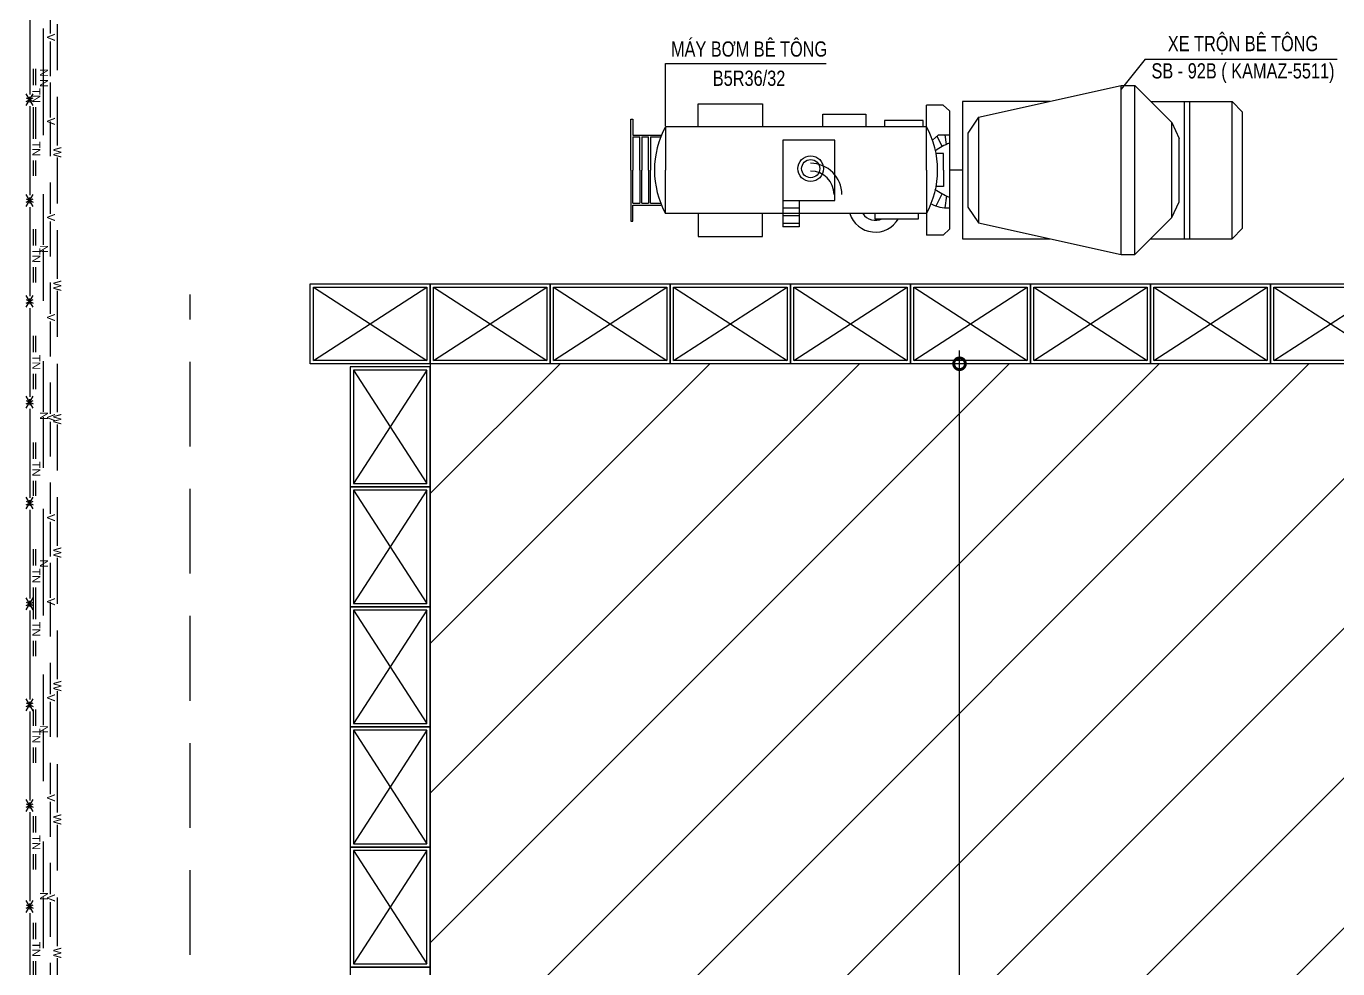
# Model space of a CAD drawing. Extents: x 122166 to 123167, y -5853 to -5259.
# Drawn here: x 122371.6 to 122568.2, y -5515.4 to -5374.1 of the extents above; entities that cross this region are included whole.
import ezdxf

# ---------------------------------------------------------------- set-up
doc = ezdxf.new("R2010")
doc.units = 0
for name, pattern in [('DASHDOTX2', [2, 1, -0.5, 0, -0.5]), ('DASHED2', [0.375, 0.25, -0.125]), ('HIDDEN', [9.525, 6.35, -3.175])]:
    doc.linetypes.add(name, pattern=pattern)
doc.layers.get('0').update_dxf_attribs({"linetype": 'CONTINUOUS'})
for name, color, linetype in [('02', 3, 'CONTINUOUS'), ('coffa', 6, 'CONTINUOUS'), ('GHITEXT', 4, 'CONTINUOUS'), ('Layer1', 4, 'DASHED2'), ('LAYER3', 6, 'CONTINUOUS'), ('Layer4', 2, 'DASHDOTX2'), ('text', 4, 'CONTINUOUS'), ('THE', 8, 'CONTINUOUS'), ('TUONG', 7, 'CONTINUOUS'), ('tuong-cot', 6, 'CONTINUOUS')]:
    doc.layers.add(name, color=color, linetype=linetype)
doc.styles.add('GHITEXT', font='VTIMESN.TTF', dxfattribs={"width": 0.8})
doc.styles.get("Standard").update_dxf_attribs({"font": 'VTIMESN.TTF'})

# ---------------------------------------------------------------- blocks, each defined once
blk = doc.blocks.new('_DotSmall')
at = {"layer": 'THE', "color": 0, "const_width": 0.5}
blk.add_lwpolyline([(-0.0625, 0, 1), (0.0625, 0, 1)], format="xyb", close=True, dxfattribs=at)

msp = doc.modelspace()

# ---------------------------------------------------------------- linework, layer by layer
for p, q in [((122467.404, -5379.7), (122491.508, -5379.7)), ((122467.404, -5389.032), (122467.404, -5379.7)), ((122414.638, -5424.22), (122431.638, -5413.22)), ((122414.638, -5413.22), (122431.638, -5424.22)), ((122432.638, -5424.22), (122449.638, -5413.22)), ((122432.638, -5413.22), (122449.638, -5424.22)), ((122450.638, -5424.22), (122467.638, -5413.22)), ((122468.638, -5424.22), (122485.638, -5413.22)), ((122468.638, -5413.22), (122485.638, -5424.22)), ((122486.638, -5413.22), (122503.638, -5424.22)), ((122486.638, -5424.22), (122503.638, -5413.22)), ((122504.638, -5424.22), (122521.638, -5413.22)), ((122504.638, -5413.22), (122521.638, -5424.22)), ((122522.638, -5424.22), (122539.638, -5413.22)), ((122522.638, -5413.22), (122539.638, -5424.22)), ((122540.638, -5424.22), (122557.638, -5413.22)), ((122558.638, -5424.22), (122575.638, -5413.22)), ((122558.638, -5413.22), (122575.638, -5424.22)), ((122431.638, -5425.656), (122420.638, -5442.656)), ((122420.638, -5425.656), (122431.638, -5442.656)), ((122431.638, -5443.656), (122420.638, -5460.656)), ((122420.638, -5443.656), (122431.638, -5460.656)), ((122420.638, -5461.656), (122431.638, -5478.656)), ((122431.638, -5461.656), (122420.638, -5478.656)), ((122420.638, -5479.656), (122431.638, -5496.656)), ((122431.638, -5479.656), (122420.638, -5496.656)), ((122420.638, -5497.656), (122431.638, -5514.656)), ((122431.638, -5497.656), (122420.638, -5514.656))]:
    msp.add_line(p, q)
for points in [[(122414.138, -5412.72), (122432.138, -5412.72), (122432.138, -5424.72), (122414.138, -5424.72)], [(122432.138, -5412.72), (122450.138, -5412.72), (122450.138, -5424.72), (122432.138, -5424.72)], [(122450.138, -5412.72), (122468.138, -5412.72), (122468.138, -5424.72), (122450.138, -5424.72)], [(122468.138, -5412.72), (122486.138, -5412.72), (122486.138, -5424.72), (122468.138, -5424.72)], [(122486.138, -5412.72), (122504.138, -5412.72), (122504.138, -5424.72), (122486.138, -5424.72)], [(122504.138, -5412.72), (122522.138, -5412.72), (122522.138, -5424.72), (122504.138, -5424.72)], [(122522.138, -5412.72), (122540.138, -5412.72), (122540.138, -5424.72), (122522.138, -5424.72)], [(122540.138, -5412.72), (122558.138, -5412.72), (122558.138, -5424.72), (122540.138, -5424.72)], [(122558.138, -5412.72), (122576.138, -5412.72), (122576.138, -5424.72), (122558.138, -5424.72)], [(122414.638, -5413.22), (122431.638, -5413.22), (122431.638, -5424.22), (122414.638, -5424.22)], [(122432.638, -5413.22), (122449.638, -5413.22), (122449.638, -5424.22), (122432.638, -5424.22)], [(122450.638, -5413.22), (122467.638, -5413.22), (122467.638, -5424.22), (122450.638, -5424.22)], [(122468.638, -5413.22), (122485.638, -5413.22), (122485.638, -5424.22), (122468.638, -5424.22)], [(122486.638, -5413.22), (122503.638, -5413.22), (122503.638, -5424.22), (122486.638, -5424.22)], [(122504.638, -5413.22), (122521.638, -5413.22), (122521.638, -5424.22), (122504.638, -5424.22)], [(122522.638, -5413.22), (122539.638, -5413.22), (122539.638, -5424.22), (122522.638, -5424.22)], [(122540.638, -5413.22), (122557.638, -5413.22), (122557.638, -5424.22), (122540.638, -5424.22)], [(122558.638, -5413.22), (122575.638, -5413.22), (122575.638, -5424.22), (122558.638, -5424.22)], [(122420.138, -5425.156), (122420.138, -5443.156), (122432.138, -5443.156), (122432.138, -5425.156)], [(122420.638, -5425.656), (122420.638, -5442.656), (122431.638, -5442.656), (122431.638, -5425.656)], [(122420.138, -5443.156), (122420.138, -5461.156), (122432.138, -5461.156), (122432.138, -5443.156)], [(122420.638, -5443.656), (122420.638, -5460.656), (122431.638, -5460.656), (122431.638, -5443.656)], [(122420.138, -5461.156), (122420.138, -5479.156), (122432.138, -5479.156), (122432.138, -5461.156)], [(122420.638, -5461.656), (122420.638, -5478.656), (122431.638, -5478.656), (122431.638, -5461.656)], [(122420.138, -5479.156), (122420.138, -5497.156), (122432.138, -5497.156), (122432.138, -5479.156)], [(122420.638, -5479.656), (122420.638, -5496.656), (122431.638, -5496.656), (122431.638, -5479.656)], [(122420.138, -5497.156), (122420.138, -5515.156), (122432.138, -5515.156), (122432.138, -5497.156)], [(122420.638, -5497.656), (122420.638, -5514.656), (122431.638, -5514.656), (122431.638, -5497.656)], [(122420.138, -5515.156), (122420.138, -5533.156), (122432.138, -5533.156), (122432.138, -5515.156)]]:
    msp.add_lwpolyline(points, close=True)
at = {"layer": 'coffa', "color": 7, "linetype": 'Continuous'}
for p, q in [((122450.638, -5413.22), (122467.638, -5424.22)), ((122540.638, -5413.22), (122557.638, -5424.22)), ((122432.138, -5424.72), (122432.138, -5652.721)), ((123081.339, -5424.72), (122432.138, -5424.72))]:
    msp.add_line(p, q, dxfattribs=at)
at = {"layer": 'coffa', "color": 251, "linetype": 'Continuous'}
for p, q in [((122511.5, -5654.721), (122511.5, -5422.72)), ((122511.638, -5424.72), (122509.5, -5424.72))]:
    msp.add_line(p, q, dxfattribs=at)
at = {"layer": 'GHITEXT', "linetype": 'Continuous'}
for p, q in [((122489.198, -5394.667), (122489.198, -5394.667)), ((122489.198, -5395.842), (122489.198, -5395.842))]:
    msp.add_line(p, q, dxfattribs=at)
for radius in [4.7, 3.525]:
    msp.add_arc((122489.172, -5399.367), radius, 0, 90, dxfattribs=at)
at = {"layer": 'Layer1', "color": 2, "linetype": 'Continuous', "ltscale": 0.8}
for p, q in [((122372.138, -5371.018), (122372.138, -5384.351)), ((122372.637, -5386.026), (122371.583, -5384.244)), ((122371.583, -5386.026), (122372.637, -5384.244)), ((122371.583, -5386.026), (122372.637, -5384.244)), ((122372.637, -5386.026), (122371.583, -5384.244)), ((122371.583, -5386.026), (122372.637, -5384.244)), ((122372.637, -5386.026), (122371.583, -5384.244)), ((122371.583, -5386.026), (122372.637, -5384.244)), ((122372.637, -5386.026), (122371.583, -5384.244)), ((122371.583, -5386.026), (122372.637, -5384.244)), ((122372.637, -5386.026), (122371.583, -5384.244)), ((122371.583, -5386.026), (122372.637, -5384.244)), ((122372.637, -5386.026), (122371.583, -5384.244)), ((122371.583, -5386.026), (122372.637, -5384.244)), ((122372.637, -5386.026), (122371.583, -5384.244)), ((122371.583, -5386.026), (122372.637, -5384.244)), ((122372.637, -5386.026), (122371.583, -5384.244)), ((122371.583, -5384.875), (122372.637, -5385.395)), ((122371.583, -5385.395), (122372.637, -5384.875)), ((122371.583, -5385.395), (122372.637, -5384.875)), ((122371.583, -5384.875), (122372.637, -5385.395)), ((122371.583, -5385.395), (122372.637, -5384.875)), ((122371.583, -5384.875), (122372.637, -5385.395)), ((122371.583, -5385.395), (122372.637, -5384.875)), ((122371.583, -5384.875), (122372.637, -5385.395)), ((122371.583, -5385.395), (122372.637, -5384.875)), ((122371.583, -5384.875), (122372.637, -5385.395)), ((122371.583, -5385.395), (122372.637, -5384.875)), ((122371.583, -5384.875), (122372.637, -5385.395)), ((122371.583, -5385.395), (122372.637, -5384.875)), ((122371.583, -5384.875), (122372.637, -5385.395)), ((122371.583, -5385.395), (122372.637, -5384.875)), ((122371.583, -5384.875), (122372.637, -5385.395)), ((122372.11, -5385.135), (122372.11, -5384.696)), ((122372.11, -5385.135), (122372.11, -5384.696)), ((122372.11, -5385.135), (122372.11, -5384.696)), ((122372.11, -5385.135), (122372.11, -5384.696)), ((122372.11, -5385.135), (122372.11, -5384.696)), ((122372.11, -5385.135), (122372.11, -5384.696)), ((122372.11, -5385.135), (122372.11, -5384.696)), ((122372.11, -5385.135), (122372.11, -5384.696)), ((122372.11, -5385.135), (122372.11, -5385.575)), ((122372.11, -5385.135), (122372.11, -5385.575)), ((122372.11, -5385.135), (122372.11, -5385.575)), ((122372.11, -5385.135), (122372.11, -5385.575)), ((122372.11, -5385.135), (122372.11, -5385.575)), ((122372.11, -5385.135), (122372.11, -5385.575)), ((122372.11, -5385.135), (122372.11, -5385.575)), ((122372.11, -5385.135), (122372.11, -5385.575)), ((122372.138, -5386.133), (122372.138, -5399.467)), ((122372.637, -5401.142), (122371.583, -5399.359)), ((122371.583, -5401.142), (122372.637, -5399.359)), ((122371.583, -5401.142), (122372.637, -5399.359)), ((122372.637, -5401.142), (122371.583, -5399.359)), ((122371.583, -5401.142), (122372.637, -5399.359)), ((122372.637, -5401.142), (122371.583, -5399.359)), ((122371.583, -5401.142), (122372.637, -5399.359)), ((122372.637, -5401.142), (122371.583, -5399.359)), ((122371.583, -5401.142), (122372.637, -5399.359)), ((122372.637, -5401.142), (122371.583, -5399.359)), ((122371.583, -5401.142), (122372.637, -5399.359)), ((122372.637, -5401.142), (122371.583, -5399.359)), ((122371.583, -5401.142), (122372.637, -5399.359)), ((122372.637, -5401.142), (122371.583, -5399.359)), ((122371.583, -5401.142), (122372.637, -5399.359)), ((122372.637, -5401.142), (122371.583, -5399.359)), ((122371.583, -5399.991), (122372.637, -5400.51)), ((122371.583, -5400.51), (122372.637, -5399.991)), ((122371.583, -5400.51), (122372.637, -5399.991)), ((122371.583, -5399.991), (122372.637, -5400.51)), ((122371.583, -5400.51), (122372.637, -5399.991)), ((122371.583, -5399.991), (122372.637, -5400.51)), ((122371.583, -5400.51), (122372.637, -5399.991)), ((122371.583, -5399.991), (122372.637, -5400.51)), ((122371.583, -5400.51), (122372.637, -5399.991)), ((122371.583, -5399.991), (122372.637, -5400.51)), ((122371.583, -5400.51), (122372.637, -5399.991)), ((122371.583, -5399.991), (122372.637, -5400.51)), ((122371.583, -5400.51), (122372.637, -5399.991)), ((122371.583, -5399.991), (122372.637, -5400.51)), ((122371.583, -5400.51), (122372.637, -5399.991)), ((122371.583, -5399.991), (122372.637, -5400.51)), ((122372.11, -5400.251), (122372.11, -5399.811)), ((122372.11, -5400.251), (122372.11, -5399.811)), ((122372.11, -5400.251), (122372.11, -5399.811)), ((122372.11, -5400.251), (122372.11, -5399.811)), ((122372.11, -5400.251), (122372.11, -5399.811)), ((122372.11, -5400.251), (122372.11, -5399.811)), ((122372.11, -5400.251), (122372.11, -5399.811)), ((122372.11, -5400.251), (122372.11, -5399.811)), ((122372.11, -5400.251), (122372.11, -5400.69)), ((122372.11, -5400.251), (122372.11, -5400.69)), ((122372.11, -5400.251), (122372.11, -5400.69)), ((122372.11, -5400.251), (122372.11, -5400.69)), ((122372.11, -5400.251), (122372.11, -5400.69)), ((122372.11, -5400.251), (122372.11, -5400.69)), ((122372.11, -5400.251), (122372.11, -5400.69)), ((122372.11, -5400.251), (122372.11, -5400.69)), ((122372.138, -5401.249), (122372.138, -5414.582)), ((122372.637, -5416.257), (122371.583, -5414.475)), ((122371.583, -5416.257), (122372.637, -5414.475)), ((122371.583, -5416.257), (122372.637, -5414.475)), ((122372.637, -5416.257), (122371.583, -5414.475)), ((122371.583, -5416.257), (122372.637, -5414.475)), ((122372.637, -5416.257), (122371.583, -5414.475)), ((122371.583, -5416.257), (122372.637, -5414.475)), ((122372.637, -5416.257), (122371.583, -5414.475)), ((122371.583, -5416.257), (122372.637, -5414.475)), ((122372.637, -5416.257), (122371.583, -5414.475)), ((122371.583, -5416.257), (122372.637, -5414.475)), ((122372.637, -5416.257), (122371.583, -5414.475)), ((122371.583, -5416.257), (122372.637, -5414.475)), ((122372.637, -5416.257), (122371.583, -5414.475)), ((122371.583, -5416.257), (122372.637, -5414.475)), ((122372.637, -5416.257), (122371.583, -5414.475)), ((122371.583, -5415.106), (122372.637, -5415.626)), ((122371.583, -5415.626), (122372.637, -5415.106)), ((122371.583, -5415.626), (122372.637, -5415.106)), ((122371.583, -5415.106), (122372.637, -5415.626)), ((122371.583, -5415.626), (122372.637, -5415.106)), ((122371.583, -5415.106), (122372.637, -5415.626)), ((122371.583, -5415.626), (122372.637, -5415.106)), ((122371.583, -5415.106), (122372.637, -5415.626)), ((122371.583, -5415.626), (122372.637, -5415.106)), ((122371.583, -5415.106), (122372.637, -5415.626)), ((122371.583, -5415.626), (122372.637, -5415.106)), ((122371.583, -5415.106), (122372.637, -5415.626)), ((122371.583, -5415.626), (122372.637, -5415.106)), ((122371.583, -5415.106), (122372.637, -5415.626)), ((122371.583, -5415.626), (122372.637, -5415.106)), ((122371.583, -5415.106), (122372.637, -5415.626)), ((122372.11, -5415.366), (122372.11, -5414.926)), ((122372.11, -5415.366), (122372.11, -5414.926)), ((122372.11, -5415.366), (122372.11, -5414.926)), ((122372.11, -5415.366), (122372.11, -5414.926)), ((122372.11, -5415.366), (122372.11, -5414.926)), ((122372.11, -5415.366), (122372.11, -5414.926)), ((122372.11, -5415.366), (122372.11, -5414.926)), ((122372.11, -5415.366), (122372.11, -5414.926)), ((122372.11, -5415.366), (122372.11, -5415.805)), ((122372.11, -5415.366), (122372.11, -5415.805)), ((122372.11, -5415.366), (122372.11, -5415.805)), ((122372.11, -5415.366), (122372.11, -5415.805)), ((122372.11, -5415.366), (122372.11, -5415.805)), ((122372.11, -5415.366), (122372.11, -5415.805)), ((122372.11, -5415.366), (122372.11, -5415.805)), ((122372.11, -5415.366), (122372.11, -5415.805)), ((122372.138, -5416.364), (122372.138, -5429.697)), ((122372.637, -5431.372), (122371.583, -5429.59)), ((122371.583, -5431.372), (122372.637, -5429.59)), ((122371.583, -5431.372), (122372.637, -5429.59)), ((122372.637, -5431.372), (122371.583, -5429.59)), ((122371.583, -5431.372), (122372.637, -5429.59)), ((122372.637, -5431.372), (122371.583, -5429.59)), ((122371.583, -5431.372), (122372.637, -5429.59)), ((122372.637, -5431.372), (122371.583, -5429.59)), ((122371.583, -5431.372), (122372.637, -5429.59)), ((122372.637, -5431.372), (122371.583, -5429.59)), ((122371.583, -5431.372), (122372.637, -5429.59)), ((122372.637, -5431.372), (122371.583, -5429.59)), ((122371.583, -5431.372), (122372.637, -5429.59)), ((122372.637, -5431.372), (122371.583, -5429.59)), ((122371.583, -5431.372), (122372.637, -5429.59)), ((122372.637, -5431.372), (122371.583, -5429.59)), ((122371.583, -5430.222), (122372.637, -5430.741)), ((122371.583, -5430.741), (122372.637, -5430.222)), ((122371.583, -5430.741), (122372.637, -5430.222)), ((122371.583, -5430.222), (122372.637, -5430.741)), ((122371.583, -5430.741), (122372.637, -5430.222)), ((122371.583, -5430.222), (122372.637, -5430.741)), ((122371.583, -5430.741), (122372.637, -5430.222)), ((122371.583, -5430.222), (122372.637, -5430.741)), ((122371.583, -5430.741), (122372.637, -5430.222)), ((122371.583, -5430.222), (122372.637, -5430.741)), ((122371.583, -5430.741), (122372.637, -5430.222)), ((122371.583, -5430.222), (122372.637, -5430.741)), ((122371.583, -5430.741), (122372.637, -5430.222)), ((122371.583, -5430.222), (122372.637, -5430.741)), ((122371.583, -5430.741), (122372.637, -5430.222)), ((122371.583, -5430.222), (122372.637, -5430.741)), ((122372.11, -5430.481), (122372.11, -5430.042)), ((122372.11, -5430.481), (122372.11, -5430.042)), ((122372.11, -5430.481), (122372.11, -5430.042)), ((122372.11, -5430.481), (122372.11, -5430.042)), ((122372.11, -5430.481), (122372.11, -5430.042)), ((122372.11, -5430.481), (122372.11, -5430.042)), ((122372.11, -5430.481), (122372.11, -5430.042)), ((122372.11, -5430.481), (122372.11, -5430.042)), ((122372.11, -5430.481), (122372.11, -5430.921)), ((122372.11, -5430.481), (122372.11, -5430.921)), ((122372.11, -5430.481), (122372.11, -5430.921)), ((122372.11, -5430.481), (122372.11, -5430.921)), ((122372.11, -5430.481), (122372.11, -5430.921)), ((122372.11, -5430.481), (122372.11, -5430.921)), ((122372.11, -5430.481), (122372.11, -5430.921)), ((122372.11, -5430.481), (122372.11, -5430.921)), ((122372.138, -5431.479), (122372.138, -5444.813)), ((122372.637, -5446.488), (122371.583, -5444.706)), ((122371.583, -5446.488), (122372.637, -5444.706)), ((122371.583, -5446.488), (122372.637, -5444.706)), ((122372.637, -5446.488), (122371.583, -5444.706)), ((122371.583, -5446.488), (122372.637, -5444.706)), ((122372.637, -5446.488), (122371.583, -5444.706)), ((122371.583, -5446.488), (122372.637, -5444.706)), ((122372.637, -5446.488), (122371.583, -5444.706)), ((122371.583, -5446.488), (122372.637, -5444.706)), ((122372.637, -5446.488), (122371.583, -5444.706)), ((122371.583, -5446.488), (122372.637, -5444.706)), ((122372.637, -5446.488), (122371.583, -5444.706)), ((122371.583, -5446.488), (122372.637, -5444.706)), ((122372.637, -5446.488), (122371.583, -5444.706)), ((122371.583, -5446.488), (122372.637, -5444.706)), ((122372.637, -5446.488), (122371.583, -5444.706)), ((122371.583, -5445.337), (122372.637, -5445.856)), ((122371.583, -5445.856), (122372.637, -5445.337)), ((122371.583, -5445.856), (122372.637, -5445.337)), ((122371.583, -5445.337), (122372.637, -5445.856)), ((122371.583, -5445.856), (122372.637, -5445.337)), ((122371.583, -5445.337), (122372.637, -5445.856)), ((122371.583, -5445.856), (122372.637, -5445.337)), ((122371.583, -5445.337), (122372.637, -5445.856)), ((122371.583, -5445.856), (122372.637, -5445.337)), ((122371.583, -5445.337), (122372.637, -5445.856)), ((122371.583, -5445.856), (122372.637, -5445.337)), ((122371.583, -5445.337), (122372.637, -5445.856)), ((122371.583, -5445.856), (122372.637, -5445.337)), ((122371.583, -5445.337), (122372.637, -5445.856)), ((122371.583, -5445.856), (122372.637, -5445.337)), ((122371.583, -5445.337), (122372.637, -5445.856)), ((122372.11, -5445.597), (122372.11, -5445.157)), ((122372.11, -5445.597), (122372.11, -5445.157)), ((122372.11, -5445.597), (122372.11, -5445.157)), ((122372.11, -5445.597), (122372.11, -5445.157)), ((122372.11, -5445.597), (122372.11, -5445.157)), ((122372.11, -5445.597), (122372.11, -5445.157)), ((122372.11, -5445.597), (122372.11, -5445.157)), ((122372.11, -5445.597), (122372.11, -5445.157)), ((122372.11, -5445.597), (122372.11, -5446.036)), ((122372.11, -5445.597), (122372.11, -5446.036)), ((122372.11, -5445.597), (122372.11, -5446.036)), ((122372.11, -5445.597), (122372.11, -5446.036)), ((122372.11, -5445.597), (122372.11, -5446.036)), ((122372.11, -5445.597), (122372.11, -5446.036)), ((122372.11, -5445.597), (122372.11, -5446.036)), ((122372.11, -5445.597), (122372.11, -5446.036)), ((122372.138, -5446.595), (122372.138, -5459.928)), ((122372.637, -5461.603), (122371.583, -5459.821)), ((122371.583, -5461.603), (122372.637, -5459.821)), ((122371.583, -5461.603), (122372.637, -5459.821)), ((122372.637, -5461.603), (122371.583, -5459.821)), ((122371.583, -5461.603), (122372.637, -5459.821)), ((122372.637, -5461.603), (122371.583, -5459.821)), ((122371.583, -5461.603), (122372.637, -5459.821)), ((122372.637, -5461.603), (122371.583, -5459.821)), ((122371.583, -5461.603), (122372.637, -5459.821)), ((122372.637, -5461.603), (122371.583, -5459.821)), ((122371.583, -5461.603), (122372.637, -5459.821)), ((122372.637, -5461.603), (122371.583, -5459.821)), ((122371.583, -5461.603), (122372.637, -5459.821)), ((122372.637, -5461.603), (122371.583, -5459.821)), ((122371.583, -5461.603), (122372.637, -5459.821)), ((122372.637, -5461.603), (122371.583, -5459.821)), ((122371.583, -5460.452), (122372.637, -5460.972)), ((122371.583, -5460.972), (122372.637, -5460.452)), ((122371.583, -5460.972), (122372.637, -5460.452)), ((122371.583, -5460.452), (122372.637, -5460.972)), ((122371.583, -5460.972), (122372.637, -5460.452)), ((122371.583, -5460.452), (122372.637, -5460.972)), ((122371.583, -5460.972), (122372.637, -5460.452)), ((122371.583, -5460.452), (122372.637, -5460.972)), ((122371.583, -5460.972), (122372.637, -5460.452)), ((122371.583, -5460.452), (122372.637, -5460.972)), ((122371.583, -5460.972), (122372.637, -5460.452)), ((122371.583, -5460.452), (122372.637, -5460.972)), ((122371.583, -5460.972), (122372.637, -5460.452)), ((122371.583, -5460.452), (122372.637, -5460.972)), ((122371.583, -5460.972), (122372.637, -5460.452)), ((122371.583, -5460.452), (122372.637, -5460.972)), ((122372.11, -5460.712), (122372.11, -5460.273)), ((122372.11, -5460.712), (122372.11, -5460.273)), ((122372.11, -5460.712), (122372.11, -5460.273)), ((122372.11, -5460.712), (122372.11, -5460.273)), ((122372.11, -5460.712), (122372.11, -5460.273)), ((122372.11, -5460.712), (122372.11, -5460.273)), ((122372.11, -5460.712), (122372.11, -5460.273)), ((122372.11, -5460.712), (122372.11, -5460.273)), ((122372.11, -5460.712), (122372.11, -5461.152)), ((122372.11, -5460.712), (122372.11, -5461.152)), ((122372.11, -5460.712), (122372.11, -5461.152)), ((122372.11, -5460.712), (122372.11, -5461.152)), ((122372.11, -5460.712), (122372.11, -5461.152)), ((122372.11, -5460.712), (122372.11, -5461.152)), ((122372.11, -5460.712), (122372.11, -5461.152)), ((122372.11, -5460.712), (122372.11, -5461.152)), ((122372.138, -5461.71), (122372.138, -5475.044)), ((122372.637, -5476.719), (122371.583, -5474.937)), ((122371.583, -5476.719), (122372.637, -5474.937)), ((122371.583, -5476.719), (122372.637, -5474.937)), ((122372.637, -5476.719), (122371.583, -5474.937)), ((122371.583, -5476.719), (122372.637, -5474.937)), ((122372.637, -5476.719), (122371.583, -5474.937)), ((122371.583, -5476.719), (122372.637, -5474.937)), ((122372.637, -5476.719), (122371.583, -5474.937)), ((122371.583, -5476.719), (122372.637, -5474.937)), ((122372.637, -5476.719), (122371.583, -5474.937)), ((122371.583, -5476.719), (122372.637, -5474.937)), ((122372.637, -5476.719), (122371.583, -5474.937)), ((122371.583, -5476.719), (122372.637, -5474.937)), ((122372.637, -5476.719), (122371.583, -5474.937)), ((122371.583, -5476.719), (122372.637, -5474.937)), ((122372.637, -5476.719), (122371.583, -5474.937)), ((122371.583, -5475.568), (122372.637, -5476.087)), ((122371.583, -5476.087), (122372.637, -5475.568)), ((122371.583, -5476.087), (122372.637, -5475.568)), ((122371.583, -5475.568), (122372.637, -5476.087)), ((122371.583, -5476.087), (122372.637, -5475.568)), ((122371.583, -5475.568), (122372.637, -5476.087)), ((122371.583, -5476.087), (122372.637, -5475.568)), ((122371.583, -5475.568), (122372.637, -5476.087)), ((122371.583, -5476.087), (122372.637, -5475.568)), ((122371.583, -5475.568), (122372.637, -5476.087)), ((122371.583, -5476.087), (122372.637, -5475.568)), ((122371.583, -5475.568), (122372.637, -5476.087)), ((122371.583, -5476.087), (122372.637, -5475.568)), ((122371.583, -5475.568), (122372.637, -5476.087)), ((122371.583, -5476.087), (122372.637, -5475.568)), ((122371.583, -5475.568), (122372.637, -5476.087)), ((122372.11, -5475.828), (122372.11, -5475.388)), ((122372.11, -5475.828), (122372.11, -5475.388)), ((122372.11, -5475.828), (122372.11, -5475.388)), ((122372.11, -5475.828), (122372.11, -5475.388)), ((122372.11, -5475.828), (122372.11, -5475.388)), ((122372.11, -5475.828), (122372.11, -5475.388)), ((122372.11, -5475.828), (122372.11, -5475.388)), ((122372.11, -5475.828), (122372.11, -5475.388)), ((122372.11, -5475.828), (122372.11, -5476.267)), ((122372.11, -5475.828), (122372.11, -5476.267)), ((122372.11, -5475.828), (122372.11, -5476.267)), ((122372.11, -5475.828), (122372.11, -5476.267)), ((122372.11, -5475.828), (122372.11, -5476.267)), ((122372.11, -5475.828), (122372.11, -5476.267)), ((122372.11, -5475.828), (122372.11, -5476.267)), ((122372.11, -5475.828), (122372.11, -5476.267)), ((122372.138, -5476.826), (122372.138, -5490.159)), ((122372.637, -5491.834), (122371.583, -5490.052)), ((122371.583, -5491.834), (122372.637, -5490.052)), ((122371.583, -5491.834), (122372.637, -5490.052)), ((122372.637, -5491.834), (122371.583, -5490.052)), ((122371.583, -5491.834), (122372.637, -5490.052)), ((122372.637, -5491.834), (122371.583, -5490.052)), ((122371.583, -5491.834), (122372.637, -5490.052)), ((122372.637, -5491.834), (122371.583, -5490.052)), ((122371.583, -5491.834), (122372.637, -5490.052)), ((122372.637, -5491.834), (122371.583, -5490.052)), ((122371.583, -5491.834), (122372.637, -5490.052)), ((122372.637, -5491.834), (122371.583, -5490.052)), ((122371.583, -5491.834), (122372.637, -5490.052)), ((122372.637, -5491.834), (122371.583, -5490.052)), ((122371.583, -5491.834), (122372.637, -5490.052)), ((122372.637, -5491.834), (122371.583, -5490.052)), ((122371.583, -5490.683), (122372.637, -5491.203)), ((122371.583, -5491.203), (122372.637, -5490.683)), ((122371.583, -5491.203), (122372.637, -5490.683)), ((122371.583, -5490.683), (122372.637, -5491.203)), ((122371.583, -5491.203), (122372.637, -5490.683)), ((122371.583, -5490.683), (122372.637, -5491.203)), ((122371.583, -5491.203), (122372.637, -5490.683)), ((122371.583, -5490.683), (122372.637, -5491.203)), ((122371.583, -5491.203), (122372.637, -5490.683)), ((122371.583, -5490.683), (122372.637, -5491.203)), ((122371.583, -5491.203), (122372.637, -5490.683)), ((122371.583, -5490.683), (122372.637, -5491.203)), ((122371.583, -5491.203), (122372.637, -5490.683)), ((122371.583, -5490.683), (122372.637, -5491.203)), ((122371.583, -5491.203), (122372.637, -5490.683)), ((122371.583, -5490.683), (122372.637, -5491.203)), ((122372.11, -5490.943), (122372.11, -5490.503)), ((122372.11, -5490.943), (122372.11, -5490.503)), ((122372.11, -5490.943), (122372.11, -5490.503)), ((122372.11, -5490.943), (122372.11, -5490.503)), ((122372.11, -5490.943), (122372.11, -5490.503)), ((122372.11, -5490.943), (122372.11, -5490.503)), ((122372.11, -5490.943), (122372.11, -5490.503)), ((122372.11, -5490.943), (122372.11, -5490.503)), ((122372.11, -5490.943), (122372.11, -5491.382)), ((122372.11, -5490.943), (122372.11, -5491.382)), ((122372.11, -5490.943), (122372.11, -5491.382)), ((122372.11, -5490.943), (122372.11, -5491.382)), ((122372.11, -5490.943), (122372.11, -5491.382)), ((122372.11, -5490.943), (122372.11, -5491.382)), ((122372.11, -5490.943), (122372.11, -5491.382)), ((122372.11, -5490.943), (122372.11, -5491.382)), ((122372.138, -5491.941), (122372.138, -5505.274)), ((122372.637, -5506.949), (122371.583, -5505.167)), ((122371.583, -5506.949), (122372.637, -5505.167)), ((122372.637, -5506.949), (122371.583, -5505.167)), ((122371.583, -5506.949), (122372.637, -5505.167)), ((122372.637, -5506.949), (122371.583, -5505.167)), ((122371.583, -5506.949), (122372.637, -5505.167)), ((122372.637, -5506.949), (122371.583, -5505.167)), ((122371.583, -5506.949), (122372.637, -5505.167)), ((122372.637, -5506.949), (122371.583, -5505.167)), ((122371.583, -5506.949), (122372.637, -5505.167)), ((122372.637, -5506.949), (122371.583, -5505.167)), ((122371.583, -5506.949), (122372.637, -5505.167)), ((122372.637, -5506.949), (122371.583, -5505.167)), ((122371.583, -5506.949), (122372.637, -5505.167)), ((122371.583, -5506.949), (122372.637, -5505.167)), ((122372.637, -5506.949), (122371.583, -5505.167)), ((122371.583, -5505.799), (122372.637, -5506.318)), ((122371.583, -5506.318), (122372.637, -5505.799)), ((122371.583, -5505.799), (122372.637, -5506.318)), ((122371.583, -5506.318), (122372.637, -5505.799)), ((122371.583, -5505.799), (122372.637, -5506.318)), ((122371.583, -5506.318), (122372.637, -5505.799)), ((122371.583, -5505.799), (122372.637, -5506.318)), ((122371.583, -5506.318), (122372.637, -5505.799)), ((122371.583, -5505.799), (122372.637, -5506.318)), ((122371.583, -5506.318), (122372.637, -5505.799)), ((122371.583, -5505.799), (122372.637, -5506.318)), ((122371.583, -5506.318), (122372.637, -5505.799)), ((122371.583, -5505.799), (122372.637, -5506.318)), ((122371.583, -5506.318), (122372.637, -5505.799)), ((122371.583, -5506.318), (122372.637, -5505.799)), ((122371.583, -5505.799), (122372.637, -5506.318)), ((122372.11, -5506.058), (122372.11, -5505.619)), ((122372.11, -5506.058), (122372.11, -5505.619)), ((122372.11, -5506.058), (122372.11, -5505.619)), ((122372.11, -5506.058), (122372.11, -5505.619)), ((122372.11, -5506.058), (122372.11, -5505.619)), ((122372.11, -5506.058), (122372.11, -5505.619)), ((122372.11, -5506.058), (122372.11, -5505.619)), ((122372.11, -5506.058), (122372.11, -5505.619)), ((122372.11, -5506.058), (122372.11, -5506.498)), ((122372.11, -5506.058), (122372.11, -5506.498)), ((122372.11, -5506.058), (122372.11, -5506.498)), ((122372.11, -5506.058), (122372.11, -5506.498)), ((122372.11, -5506.058), (122372.11, -5506.498)), ((122372.11, -5506.058), (122372.11, -5506.498)), ((122372.11, -5506.058), (122372.11, -5506.498)), ((122372.11, -5506.058), (122372.11, -5506.498)), ((122372.138, -5507.056), (122372.138, -5520.39))]:
    msp.add_line(p, q, dxfattribs=at)
at = {"layer": 'LAYER3', "linetype": 'Continuous'}
msp.add_circle((122489.185, -5395.474), 1.357, dxfattribs=at)
at = {"layer": 'Layer4', "linetype": 'HIDDEN', "ltscale": 2}
msp.add_line((122396.178, -5532.378), (122396.178, -5414.362), dxfattribs=at)
at = {"layer": 'Layer4', "linetype": 'HIDDEN', "ltscale": 0.8}
for points in [[(122396.178, -5443.187, 0, 0, 0), (122396.178, -5438.39, 3.2, 0, 0), (122396.178, -5433.593, 0, 0, 0)], [(122396.22, -5478.913, 0, 0, 0), (122396.22, -5474.116, 3.2, 0, 0), (122396.22, -5469.319, 0, 0, 0)]]:
    msp.add_lwpolyline(points, format="xyseb", dxfattribs=at)
at = {"layer": 'THE', "linetype": 'Continuous'}
for p, q in [((122432.138, -5444.19), (122451.608, -5424.72)), ((122432.138, -5466.641), (122474.059, -5424.72)), ((122432.138, -5489.092), (122496.51, -5424.72)), ((122432.138, -5511.542), (122518.96, -5424.72)), ((122432.138, -5533.993), (122541.411, -5424.72)), ((122432.138, -5556.444), (122563.862, -5424.72)), ((122432.138, -5578.894), (122586.312, -5424.72)), ((122432.138, -5601.345), (122608.763, -5424.72)), ((122432.138, -5623.796), (122631.213, -5424.72)), ((122432.138, -5646.246), (122653.664, -5424.72))]:
    msp.add_line(p, q, dxfattribs=at)
at = {"layer": 'TUONG'}
for p, q in [((122539.343, -5379.074), (122535.716, -5383.565)), ((122539.343, -5379.074), (122568.117, -5379.074)), ((122514.334, -5387.775), (122535.716, -5383.023)), ((122535.716, -5408.365), (122535.716, -5383.023)), ((122535.716, -5383.023), (122537.775, -5383.023)), ((122537.775, -5408.365), (122537.775, -5383.023)), ((122537.775, -5383.023), (122543.318, -5388.567)), ((122472.336, -5385.747), (122481.962, -5385.747)), ((122472.336, -5389.189), (122472.336, -5385.747)), ((122481.962, -5385.747), (122481.962, -5389.189)), ((122506.534, -5395.694), (122506.534, -5385.935)), ((122509.051, -5385.935), (122506.534, -5385.935)), ((122509.978, -5386.819), (122509.051, -5385.935)), ((122509.978, -5386.819), (122509.978, -5404.569)), ((122525.025, -5385.399), (122511.958, -5385.399)), ((122511.958, -5385.399), (122511.958, -5405.989)), ((122540.151, -5385.399), (122552.346, -5385.399)), ((122545.219, -5405.989), (122545.219, -5385.399)), ((122546.011, -5405.989), (122546.011, -5385.399)), ((122552.346, -5405.989), (122552.346, -5385.399)), ((122552.346, -5385.399), (122553.93, -5386.983)), ((122553.93, -5404.405), (122553.93, -5386.983)), ((122462.233, -5395.694), (122462.233, -5388.048)), ((122462.233, -5388.048), (122462.526, -5388.048)), ((122462.526, -5388.048), (122462.526, -5390.436)), ((122506.534, -5389.189), (122467.404, -5389.189)), ((122467.404, -5389.189), (122467.404, -5395.694)), ((122490.99, -5387.307), (122497.439, -5387.307)), ((122490.99, -5389.189), (122490.99, -5387.307)), ((122497.439, -5387.307), (122497.439, -5389.189)), ((122506.027, -5388.279), (122500.258, -5388.279)), ((122500.258, -5388.279), (122500.258, -5389.189)), ((122506.027, -5389.189), (122506.027, -5388.279)), ((122514.334, -5387.775), (122512.75, -5390.151)), ((122514.334, -5387.775), (122514.334, -5403.613)), ((122543.318, -5402.821), (122543.318, -5388.567)), ((122543.318, -5388.567), (122544.427, -5390.943)), ((122462.526, -5390.436), (122466.734, -5390.436)), ((122462.526, -5390.729), (122462.526, -5395.694)), ((122462.526, -5390.729), (122463.559, -5390.729)), ((122463.559, -5395.694), (122463.559, -5390.729)), ((122463.852, -5390.729), (122464.885, -5390.729)), ((122463.852, -5390.729), (122463.852, -5395.694)), ((122464.885, -5395.694), (122464.885, -5390.729)), ((122465.178, -5390.729), (122466.605, -5390.729)), ((122465.178, -5390.729), (122465.178, -5395.694)), ((122485.022, -5391.21), (122485.022, -5404.219)), ((122492.799, -5391.21), (122485.022, -5391.21)), ((122492.799, -5400.228), (122492.799, -5391.21)), ((122507.439, -5391.195), (122508.337, -5390.394)), ((122508.115, -5390.591), (122508.906, -5392.154)), ((122508.337, -5390.394), (122509.978, -5390.394)), ((122509.543, -5391.833), (122509.357, -5390.394)), ((122512.75, -5390.151), (122512.75, -5401.238)), ((122544.427, -5400.446), (122544.427, -5390.943)), ((122509.111, -5393.224), (122507.919, -5393.224)), ((122509.111, -5395.694), (122509.111, -5393.224)), ((122462.233, -5395.694), (122462.233, -5403.341)), ((122462.526, -5400.659), (122462.526, -5395.694)), ((122463.559, -5395.694), (122463.559, -5400.659)), ((122463.852, -5400.659), (122463.852, -5395.694)), ((122464.885, -5395.694), (122464.885, -5400.659)), ((122465.178, -5400.659), (122465.178, -5395.694)), ((122467.404, -5402.2), (122467.404, -5395.694)), ((122506.534, -5395.694), (122506.534, -5405.453)), ((122509.111, -5395.694), (122509.111, -5398.165)), ((122511.958, -5395.694), (122509.978, -5395.694)), ((122509.111, -5398.165), (122507.919, -5398.165)), ((122462.526, -5400.659), (122463.559, -5400.659)), ((122462.526, -5403.341), (122462.526, -5400.953)), ((122462.526, -5400.953), (122466.734, -5400.953)), ((122463.852, -5400.659), (122464.885, -5400.659)), ((122465.178, -5400.659), (122466.605, -5400.659)), ((122485.022, -5400.228), (122492.799, -5400.228)), ((122487.471, -5400.228), (122487.471, -5404.219)), ((122507.978, -5401.067), (122508.906, -5399.235)), ((122509.543, -5399.556), (122509.312, -5401.345)), ((122543.318, -5402.821), (122544.427, -5400.446)), ((122477.859, -5402.2), (122467.404, -5402.2)), ((122472.336, -5402.2), (122472.336, -5405.641)), ((122506.534, -5402.2), (122477.859, -5402.2)), ((122481.962, -5405.641), (122481.962, -5402.2)), ((122485.022, -5401.362), (122487.471, -5401.362)), ((122485.022, -5402.497), (122487.471, -5402.497)), ((122498.821, -5402.2), (122498.821, -5402.98)), ((122498.821, -5402.98), (122505.367, -5402.98)), ((122505.367, -5402.98), (122505.367, -5402.2)), ((122512.75, -5401.238), (122514.334, -5403.613)), ((122543.318, -5402.821), (122537.775, -5408.365)), ((122462.233, -5403.341), (122462.526, -5403.341)), ((122485.022, -5403.631), (122487.471, -5403.631)), ((122487.471, -5404.219), (122485.022, -5404.219)), ((122509.978, -5404.569), (122509.051, -5405.453)), ((122514.334, -5403.613), (122535.716, -5408.365)), ((122553.93, -5404.405), (122552.346, -5405.989)), ((122472.336, -5405.641), (122477.859, -5405.641)), ((122477.859, -5405.641), (122481.962, -5405.641)), ((122509.051, -5405.453), (122506.534, -5405.453)), ((122511.958, -5405.989), (122525.025, -5405.989)), ((122540.151, -5405.989), (122552.346, -5405.989)), ((122535.716, -5408.365), (122537.775, -5408.365))]:
    msp.add_line(p, q, dxfattribs=at)
msp.add_circle((122489.185, -5395.474), 1.918, dxfattribs=at)
for centre, radius, start, end in [((122479.445, -5395.68), 13.679, 151.67214, 180.06106), ((122494.823, -5395.679), 13.39, 359.93472, 28.99347), ((122513.93, -5401.322), 10.455, 112.2084, 125.25042), ((122479.445, -5395.709), 13.679, 179.93893, 208.32786), ((122494.823, -5395.709), 13.39, 331.00653, 0.06528), ((122513.93, -5390.066), 10.455, 234.22868, 247.7916), ((122509.768, -5395.819), 5.545, 242.74226, 272.17788), ((122498.867, -5400.989), 4.001, 197.61337, 330.16149), ((122498.867, -5400.989), 2.226, 212.94123, 296.60145)]:
    msp.add_arc(centre, radius, start, end, dxfattribs=at)
at = {"layer": 'tuong-cot'}
for p, q in [((122375.245, -5375.229), (122375.245, -5370.539)), ((122374.167, -5382.046), (122374.167, -5374.446)), ((122376.283, -5380.698), (122376.283, -5373.807)), ((122375.245, -5381.618), (122375.245, -5376.402)), ((122372.688, -5382.98), (122372.688, -5380.535)), ((122373.038, -5382.98), (122373.038, -5380.535)), ((122374.167, -5388.886), (122374.167, -5381.286)), ((122374.167, -5390.446), (122374.167, -5382.846)), ((122375.245, -5387.229), (122375.245, -5382.539)), ((122376.283, -5391.996), (122376.283, -5384.72)), ((122372.688, -5388.535), (122372.688, -5386.248)), ((122373.038, -5388.535), (122373.038, -5386.248)), ((122375.245, -5387.829), (122375.245, -5385.484)), ((122372.688, -5390.98), (122372.688, -5388.535)), ((122373.038, -5390.98), (122373.038, -5388.535)), ((122375.245, -5393.618), (122375.245, -5388.402)), ((122375.245, -5391.61), (122375.245, -5389.002)), ((122372.688, -5396.535), (122372.688, -5394.248)), ((122373.038, -5396.535), (122373.038, -5394.248)), ((122376.283, -5400.698), (122376.283, -5393.807)), ((122375.245, -5402.229), (122375.245, -5397.539)), ((122374.167, -5406.908), (122374.167, -5399.308)), ((122372.688, -5406.98), (122372.688, -5404.535)), ((122373.038, -5406.98), (122373.038, -5404.535)), ((122375.245, -5408.618), (122375.245, -5403.402)), ((122376.283, -5411.996), (122376.283, -5404.72)), ((122374.167, -5415.308), (122374.167, -5407.708)), ((122372.688, -5412.535), (122372.688, -5410.248)), ((122373.038, -5412.535), (122373.038, -5410.248)), ((122375.245, -5417.229), (122375.245, -5412.539)), ((122376.283, -5420.698), (122376.283, -5413.807)), ((122375.245, -5423.618), (122375.245, -5418.402)), ((122372.688, -5422.98), (122372.688, -5420.535)), ((122373.038, -5422.98), (122373.038, -5420.535)), ((122374.167, -5431.913), (122374.167, -5424.313)), ((122372.688, -5428.535), (122372.688, -5426.248)), ((122373.038, -5428.535), (122373.038, -5426.248)), ((122376.283, -5431.996), (122376.283, -5424.72)), ((122375.245, -5432.229), (122375.245, -5427.539)), ((122374.167, -5440.313), (122374.167, -5432.713)), ((122375.245, -5438.618), (122375.245, -5433.402)), ((122376.283, -5440.698), (122376.283, -5433.807)), ((122372.688, -5438.98), (122372.688, -5436.535)), ((122373.038, -5438.98), (122373.038, -5436.535)), ((122372.688, -5444.535), (122372.688, -5442.248)), ((122373.038, -5444.535), (122373.038, -5442.248)), ((122375.245, -5447.229), (122375.245, -5442.539)), ((122376.283, -5451.996), (122376.283, -5444.72)), ((122374.167, -5454.046), (122374.167, -5446.446)), ((122375.245, -5453.618), (122375.245, -5448.402)), ((122372.688, -5454.98), (122372.688, -5452.535)), ((122373.038, -5454.98), (122373.038, -5452.535)), ((122374.167, -5460.886), (122374.167, -5453.286)), ((122376.283, -5460.698), (122376.283, -5453.807)), ((122374.167, -5462.446), (122374.167, -5454.846)), ((122375.245, -5459.229), (122375.245, -5454.539)), ((122375.245, -5459.829), (122375.245, -5457.484)), ((122372.688, -5460.535), (122372.688, -5458.248)), ((122373.038, -5460.535), (122373.038, -5458.248)), ((122372.688, -5462.98), (122372.688, -5460.535)), ((122373.038, -5462.98), (122373.038, -5460.535)), ((122375.245, -5465.618), (122375.245, -5460.402)), ((122375.245, -5463.61), (122375.245, -5461.002)), ((122376.283, -5471.996), (122376.283, -5464.72)), ((122372.688, -5468.535), (122372.688, -5466.248)), ((122373.038, -5468.535), (122373.038, -5466.248)), ((122375.245, -5474.229), (122375.245, -5469.539)), ((122374.167, -5478.908), (122374.167, -5471.308)), ((122375.245, -5480.618), (122375.245, -5475.402)), ((122376.283, -5480.698), (122376.283, -5473.807)), ((122372.688, -5478.98), (122372.688, -5476.535)), ((122373.038, -5478.98), (122373.038, -5476.535)), ((122374.167, -5487.308), (122374.167, -5479.708)), ((122372.688, -5484.535), (122372.688, -5482.248)), ((122373.038, -5484.535), (122373.038, -5482.248)), ((122375.245, -5489.229), (122375.245, -5484.539)), ((122376.283, -5491.996), (122376.283, -5484.72)), ((122375.245, -5495.618), (122375.245, -5490.402)), ((122372.688, -5494.98), (122372.688, -5492.535)), ((122373.038, -5494.98), (122373.038, -5492.535)), ((122376.283, -5500.698), (122376.283, -5493.807)), ((122374.167, -5503.913), (122374.167, -5496.313)), ((122372.688, -5500.535), (122372.688, -5498.248)), ((122373.038, -5500.535), (122373.038, -5498.248)), ((122375.245, -5504.229), (122375.245, -5499.539)), ((122374.167, -5512.313), (122374.167, -5504.713)), ((122376.283, -5511.996), (122376.283, -5504.72)), ((122375.245, -5510.618), (122375.245, -5505.402)), ((122372.688, -5510.98), (122372.688, -5508.535)), ((122373.038, -5510.98), (122373.038, -5508.535)), ((122372.688, -5516.535), (122372.688, -5514.248)), ((122373.038, -5516.535), (122373.038, -5514.248)), ((122375.245, -5519.229), (122375.245, -5514.539)), ((122376.283, -5520.698), (122376.283, -5513.807))]:
    msp.add_line(p, q, dxfattribs=at)

# ---------------------------------------------------------------- block references
at = {"layer": 'coffa', "color": 251, "linetype": 'Continuous', "xscale": 3.5, "yscale": 3.5, "zscale": 3.5, "rotation": 90}
msp.add_blockref('_DotSmall', (122511.5, -5424.72), dxfattribs=at)

# ---------------------------------------------------------------- texts
at = {"layer": '02', "color": 7, "width": 53.30246, "attachment_point": 5, "style": 'GHITEXT'}
for s, insert, char_height in [('XE TROÄN BEÂ TOÂNG', (122553.99, -5376.977), 2.28439), ('MAÙY BÔM BEÂ TOÂNG\\fVNI-Helve|b1|i0|c0|p2; ', (122479.945, -5377.557), 2.28439), ('B5R36/32', (122479.945, -5381.937), 2.2844), ('SB - 92B ( KAMAZ-5511)', (122553.99, -5381.159), 2.28439)]:
    msp.add_mtext(s, dxfattribs=dict(at, insert=insert, char_height=char_height))
at = {"layer": 'text', "char_height": 1.2, "attachment_point": 1, "rotation": 270}
for s, insert, width in [('{\\fVNI-Helve|b0|i0|c0|p2;V}', (122375.909, -5375.229), 1.53541), ('{\\fVNI-Helve|b0|i0|c0|p2;N}', (122374.831, -5380.486), 1.53541), ('{\\fVNI-Helve|b0|i0|c0|p2;N}', (122374.831, -5382.046), 1.53541), ('{\\fVNI-Helve|b0|i0|c0|p2;TN}', (122373.676, -5383.38), 2.46812), ('{\\fVNI-Helve|b0|i0|c0|p2;V}', (122375.909, -5387.829), 1.53541), ('{\\fVNI-Helve|b0|i0|c0|p2;TN}', (122373.676, -5391.38), 2.46812), ('{\\fVNI-Helve|b0|i0|c0|p2;W}', (122376.842, -5392.232), 1.53541), ('{\\fVNI-Helve|b0|i0|c0|p2;V}', (122375.909, -5402.229), 1.53541), ('{\\fVNI-Helve|b0|i0|c0|p2;TN}', (122373.676, -5407.38), 2.46812), ('{\\fVNI-Helve|b0|i0|c0|p2;N}', (122374.831, -5406.908), 1.53541), ('{\\fVNI-Helve|b0|i0|c0|p2;W}', (122376.842, -5412.232), 1.53541), ('{\\fVNI-Helve|b0|i0|c0|p2;V}', (122375.909, -5417.229), 1.53541), ('{\\fVNI-Helve|b0|i0|c0|p2;TN}', (122373.676, -5423.38), 2.46812), ('{\\fVNI-Helve|b0|i0|c0|p2;N}', (122374.831, -5431.913), 1.53541), ('{\\fVNI-Helve|b0|i0|c0|p2;V}', (122375.909, -5432.229), 1.53541), ('{\\fVNI-Helve|b0|i0|c0|p2;W}', (122376.842, -5432.232), 1.53541), ('{\\fVNI-Helve|b0|i0|c0|p2;TN}', (122373.676, -5439.38), 2.46812), ('{\\fVNI-Helve|b0|i0|c0|p2;V}', (122375.909, -5447.229), 1.53541), ('{\\fVNI-Helve|b0|i0|c0|p2;W}', (122376.842, -5452.232), 1.53541), ('{\\fVNI-Helve|b0|i0|c0|p2;TN}', (122373.676, -5455.38), 2.46812), ('{\\fVNI-Helve|b0|i0|c0|p2;N}', (122374.831, -5454.046), 1.53541), ('{\\fVNI-Helve|b0|i0|c0|p2;V}', (122375.909, -5459.829), 1.53541), ('{\\fVNI-Helve|b0|i0|c0|p2;TN}', (122373.676, -5463.38), 2.46812), ('{\\fVNI-Helve|b0|i0|c0|p2;W}', (122376.842, -5472.232), 1.53541), ('{\\fVNI-Helve|b0|i0|c0|p2;V}', (122375.909, -5474.229), 1.53541), ('{\\fVNI-Helve|b0|i0|c0|p2;TN}', (122373.676, -5479.38), 2.46812), ('{\\fVNI-Helve|b0|i0|c0|p2;N}', (122374.831, -5478.908), 1.53541), ('{\\fVNI-Helve|b0|i0|c0|p2;V}', (122375.909, -5489.229), 1.53541), ('{\\fVNI-Helve|b0|i0|c0|p2;W}', (122376.842, -5492.232), 1.53541), ('{\\fVNI-Helve|b0|i0|c0|p2;TN}', (122373.676, -5495.38), 2.46812), ('{\\fVNI-Helve|b0|i0|c0|p2;N}', (122374.831, -5503.913), 1.53541), ('{\\fVNI-Helve|b0|i0|c0|p2;V}', (122375.909, -5504.229), 1.53541), ('{\\fVNI-Helve|b0|i0|c0|p2;TN}', (122373.676, -5511.38), 2.46812), ('{\\fVNI-Helve|b0|i0|c0|p2;W}', (122376.842, -5512.232), 1.53541)]:
    msp.add_mtext(s, dxfattribs=dict(at, insert=insert, width=width))

doc.saveas('drawing.dxf')
